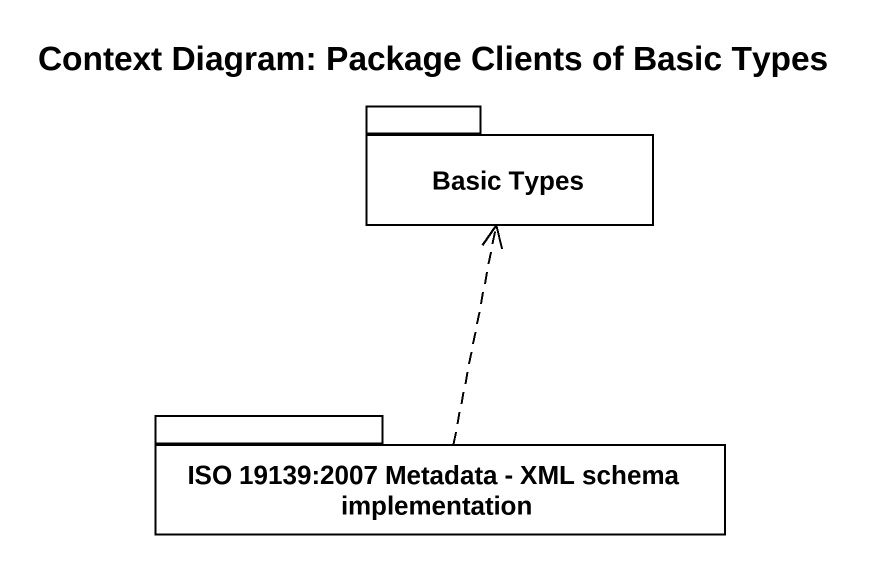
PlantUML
@startuml
title Context Diagram: Package Clients of Basic Types
package "Basic Types" as Basic_Types {
}
package "ISO 19139:2007 Metadata - XML schema implementation" as ISO_19139_2007_Metadata_XML {
}
ISO_19139_2007_Metadata_XML .up.> Basic_Types
@enduml
